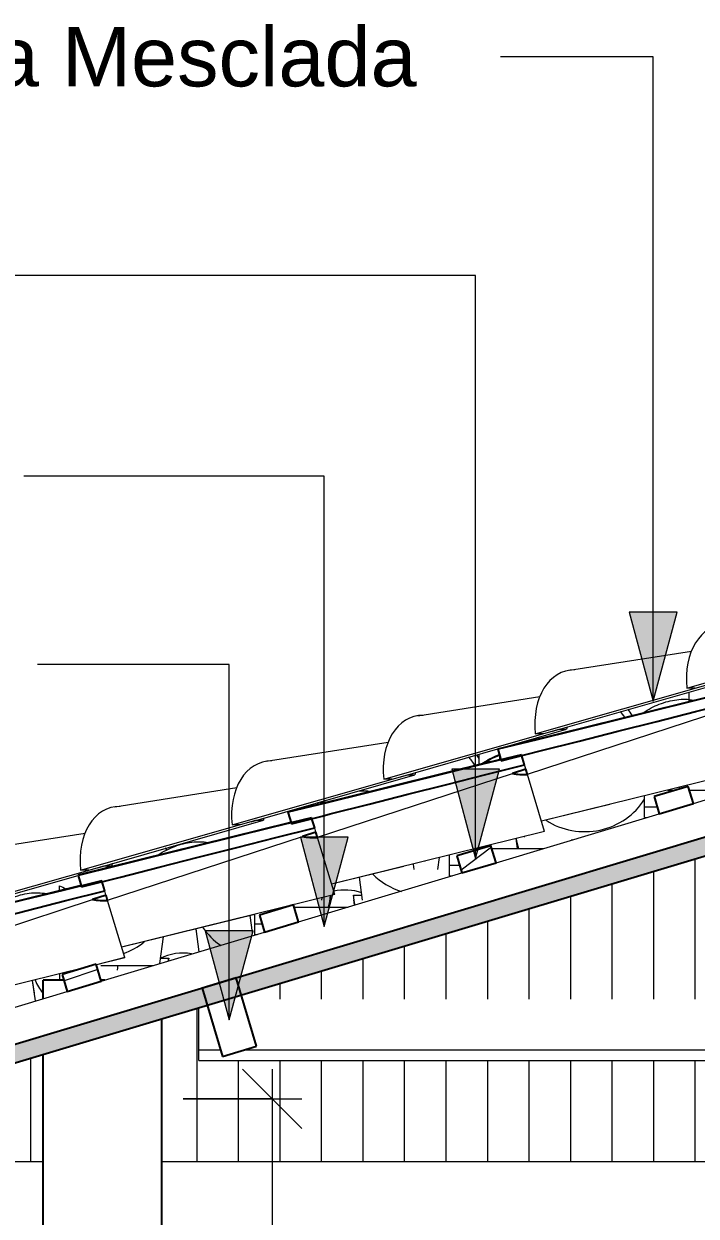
# Model space of a CAD drawing. Header units: millimetres. Extents: x -23833 to 62003, y -3000 to 6760.
# Drawn here: x -22552 to -21419, y 2483 to 4491 of the extents above; entities that cross this region are included whole.
import ezdxf

# ---------------------------------------------------------------- set-up
doc = ezdxf.new("R2010")
doc.units = ezdxf.units.MM
for name, color, linetype, lineweight in [('A-ANNO-DIMS', 211, 'Continuous', 9), ('A-ANNO-DIMS-50', 211, 'Continuous', 9), ('A-GENM', 13, 'Continuous', 9), ('A-GLAZ-CURT', 52, 'Continuous', 9), ('A-GLAZ-CWMG', 51, 'Continuous', 9), ('A-ROOF', 132, 'Continuous', 9), ('A-ROOF-PATT', 132, 'Continuous', 9), ('G-ANNO-TEXT', 231, 'Continuous', 9), ('S-COLS', 52, 'Continuous', 25)]:
    doc.layers.add(name, color=color, linetype=linetype, lineweight=lineweight)
doc.styles.add('@Arial Unicode MS', font='ARIALUNI.TTF', dxfattribs={"height": 100})
doc.styles.add('Arial_1', font='arial.ttf', dxfattribs={"height": 100})
doc.dimstyles.new('CRT_-__Metros_-_Linha_de_chamada_3_5_mm_1', dxfattribs={"dimscale": 304.8, "dimtxt": 100.584485, "dimasz": 0.328084, "dimexe": 0.164042, "dimexo": 0.0625, "dimgap": 0.082021, "dimtad": 1, "dimlfac": 0.001, "dimrnd": 0.01, "dimzin": 0, "dimdsep": 46, "dimtxsty": '@Arial Unicode MS', "dimblk1": 'OBLIQUE', "dimblk2": 'OBLIQUE', "dimsah": 1, "dimcen": 0.09, "dimdle": 0.164042, "dimazin": 0, "dimtfac": 1, "dimtdec": 4, "dimtix": 1, "dimtmove": 0, "dimatfit": 3, "dimfxl": 0.984252, "dimfxlon": 1, "dimtvp": 1, "dimtolj": 1, "dimtzin": 0, "dimarcsym": 2})
pattern_1 = [(216.87, (-11821.27, 2369.08), (761.9991, 508.00136), [127, -1143]), (206.565, (-11668.87, 2292.88), (-254.0006, -253.9997), [283.981, -283.981]), (198.435, (-11668.87, 2165.88), (-507.99976, -254.0006), [160.644, -642.575])]

# ---------------------------------------------------------------- blocks, each defined once
blk = doc.blocks.new('Rectangular Mullion - Ripa-3919995-A')
at = {"layer": 'A-GLAZ-CWMG'}
for p, q in [((-22422.1, 2904.5), (-22333.7, 2904.5)), ((-22491.2, 2880), (-22491.2, 2891))]:
    blk.add_line(p, q, dxfattribs=at)
blk = doc.blocks.new('Rectangular Mullion - Ripa-3919996-A')
at = {"layer": 'A-GLAZ-CWMG'}
for p, q in [((-22113.5, 3003), (-22109.5, 3003)), ((-22096.1, 3003), (-22005.1, 3003)), ((-22162.7, 2974.3), (-22162.7, 2990.9)), ((-22162.7, 2957.1), (-22162.7, 2974.3)), ((-22150.1, 2974.3), (-22162.7, 2974.3)), ((-22162.7, 2957.1), (-22158.4, 2957.1))]:
    blk.add_line(p, q, dxfattribs=at)
blk = doc.blocks.new('Rectangular Mullion - Ripa-3919997-A')
at = {"layer": 'A-GLAZ-CWMG'}
for p, q in [((-21789.7, 3101.6), (-21780.9, 3101.6)), ((-21763, 3101.6), (-21676.5, 3101.6)), ((-21834.1, 3072.9), (-21834.1, 3090.6)), ((-21834.1, 3055.6), (-21834.1, 3072.9)), ((-21817.1, 3072.9), (-21834.1, 3072.9)), ((-21834.1, 3055.6), (-21829.8, 3055.6))]:
    blk.add_line(p, q, dxfattribs=at)
blk = doc.blocks.new('Rectangular Mullion - Ripa-3919998-A')
at = {"layer": 'A-GLAZ-CWMG'}
for p, q in [((-21466.5, 3200.2), (-21452.4, 3200.2)), ((-21430, 3200.2), (-21348, 3200.2)), ((-21505.5, 3171.4), (-21505.5, 3190.5)), ((-21505.5, 3154.2), (-21505.5, 3171.4)), ((-21484, 3171.4), (-21505.5, 3171.4)), ((-21505.5, 3154.2), (-21501.2, 3154.2))]:
    blk.add_line(p, q, dxfattribs=at)
blk = doc.blocks.new('Rectangular Mullion - Terça-3920163-A')
at = {"layer": 'A-GLAZ-CWMG'}
for p, q in [((-22257.1, 2761.9), (-22257.1, 2833.5)), ((-22257.1, 2744.7), (-22257.1, 2761.9)), ((-22220, 2761.9), (-22257.1, 2761.9)), ((-19319.7, 2761.9), (-22182.4, 2761.9)), ((-22257.1, 2744.7), (-19319.7, 2744.7))]:
    blk.add_line(p, q, dxfattribs=at)
blk = doc.blocks.new('Rectangular Mullion - Ripa-4315950-A')
at = {"layer": 'A-GLAZ-CWMG'}
h = blk.add_hatch(dxfattribs=at)
h.set_pattern_fill('FP_2', color=256, style=0, pattern_type=2)
h.set_pattern_definition(pattern_1)
h.paths.add_polyline_path([(-22478.7, 2861), (-22421.3, 2878.2), (-22429.9, 2906.9), (-22487.3, 2889.7), (-22484.7, 2880.8)])
at = {"layer": 'A-GLAZ-CWMG', "lineweight": 25}
for p, q in [((-22429.9, 2906.9), (-22487.3, 2889.7)), ((-22421.3, 2878.2), (-22429.9, 2906.9)), ((-22487.3, 2889.7), (-22478.7, 2861)), ((-22478.7, 2861), (-22421.3, 2878.2))]:
    blk.add_line(p, q, dxfattribs=at)
blk = doc.blocks.new('Rectangular Mullion - Ripa-4315951-A')
at = {"layer": 'A-GLAZ-CWMG', "lineweight": 25}
for p, q in [((-22097.2, 3006.7), (-22154.7, 2989.5)), ((-22088.6, 2978), (-22097.2, 3006.7)), ((-22154.7, 2989.5), (-22146, 2960.8)), ((-22146, 2960.8), (-22088.6, 2978))]:
    blk.add_line(p, q, dxfattribs=at)
blk = doc.blocks.new('Rectangular Mullion - Ripa-4315952-A')
at = {"layer": 'A-GLAZ-CWMG'}
h = blk.add_hatch(dxfattribs=at)
h.set_pattern_fill('FP_2', color=256, style=0, pattern_type=2)
h.set_pattern_definition(pattern_1)
h.paths.add_polyline_path([(-21813.4, 3060.6), (-21755.9, 3077.8), (-21764.5, 3106.5), (-21822, 3089.3), (-21816.5, 3070.9)])
at = {"layer": 'A-GLAZ-CWMG', "lineweight": 25}
for p, q in [((-21764.5, 3106.5), (-21822, 3089.3)), ((-21755.9, 3077.8), (-21764.5, 3106.5)), ((-21822, 3089.3), (-21813.4, 3060.6)), ((-21813.4, 3060.6), (-21755.9, 3077.8))]:
    blk.add_line(p, q, dxfattribs=at)
blk = doc.blocks.new('Rectangular Mullion - Ripa-4315953-A')
at = {"layer": 'A-GLAZ-CWMG', "lineweight": 25}
for p, q in [((-21431.8, 3206.3), (-21489.3, 3189.1)), ((-21423.2, 3177.6), (-21431.8, 3206.3)), ((-21489.3, 3189.1), (-21480.7, 3160.4)), ((-21480.7, 3160.4), (-21423.2, 3177.6))]:
    blk.add_line(p, q, dxfattribs=at)
blk = doc.blocks.new('Rectangular Mullion - Caibro-3920096-A')
at = {"layer": 'A-GLAZ-CWMG'}
for p, q in [((-21423.2, 3177.6), (-21148, 3260.2)), ((-21755.9, 3077.8), (-21480.7, 3160.4)), ((-22088.6, 2978), (-21813.4, 3060.6)), ((-22421.3, 2878.2), (-22146, 2960.8)), ((-22753.9, 2778.4), (-22478.7, 2861))]:
    blk.add_line(p, q, dxfattribs=at)
blk = doc.blocks.new('Rectangular Mullion - Terça-4316051-A')
at = {"layer": 'A-GLAZ-CWMG'}
h = blk.add_hatch(dxfattribs=at)
h.set_pattern_fill('FP_2', color=256, style=0, pattern_type=2)
h.set_pattern_definition(pattern_1)
h.paths.add_polyline_path([(-22216.9, 2751.6), (-22159.4, 2768.8), (-22193.9, 2883.8), (-22251.4, 2866.5), (-22232.9, 2804.8)])
at = {"layer": 'A-GLAZ-CWMG', "lineweight": 25}
for p, q in [((-22193.9, 2883.8), (-22251.4, 2866.5)), ((-22159.4, 2768.8), (-22193.9, 2883.8)), ((-22251.4, 2866.5), (-22216.9, 2751.6)), ((-22216.9, 2751.6), (-22159.4, 2768.8))]:
    blk.add_line(p, q, dxfattribs=at)
blk = doc.blocks.new('COLONIAL BASE - COLONIAL BASE-V68-A')
at = {"layer": 'A-GLAZ-CURT'}
blk.add_ellipse((-22283.5, 2843.9), major_axis=(85.3, 0), ratio=0.957826, start_param=1.401208, end_param=2.04273, dxfattribs=at)
blk = doc.blocks.new('COLONIAL BASE - COLONIAL BASE-V69-A')
at = {"layer": 'A-GLAZ-CURT'}
for p, q in [((-22322, 2917.1), (-22307.6, 2917.1)), ((-22307.6, 2917.1), (-22308.3, 2912.1)), ((-22534.1, 2858), (-22537.2, 2879.6)), ((-22532.3, 2844.9), (-22537.1, 2879.7))]:
    blk.add_line(p, q, dxfattribs=at)
for start_param, end_param in [(6.175387, 6.219312), (3.540744, 3.768923)]:
    blk.add_ellipse((-22424.9, 2924.2), major_axis=(117.5, 0), ratio=0.957826, start_param=start_param, end_param=end_param, dxfattribs=at)
blk = doc.blocks.new('COLONIAL BASE - COLONIAL BASE-V70-A')
at = {"layer": 'A-GLAZ-CURT'}
for p, q in [((-21994.1, 3006.3), (-21996.4, 3023.2)), ((-21996.4, 3023.2), (-21982, 3023.2)), ((-21994.3, 3006.3), (-21995.5, 3015))]:
    blk.add_line(p, q, dxfattribs=at)
for centre, major_axis, start_param, end_param in [((-22010.6, 2950.1), (85.3, 0), 1.231376, 1.794716), ((-21879.1, 3030.4), (117.5, 0), 3.205466, 3.356097)]:
    blk.add_ellipse(centre, major_axis=major_axis, ratio=0.957826, start_param=start_param, end_param=end_param, dxfattribs=at)
blk = doc.blocks.new('COLONIAL BASE - COLONIAL BASE-V71-A')
at = {"layer": 'A-GLAZ-CURT'}
for p, q in [((-22034.8, 3022.3), (-22037.5, 3003)), ((-22035.6, 3015), (-22037.3, 3003)), ((-22261.2, 2964.1), (-22261.5, 2966.3)), ((-22256.3, 2927.7), (-22261.5, 2966.3)), ((-22393.9, 2896.8), (-22392.7, 2905))]:
    blk.add_line(p, q, dxfattribs=at)
for start_param, end_param in [(6.036795, 6.211202), (3.7185, 4.101419)]:
    blk.add_ellipse((-22152, 3030.4), major_axis=(117.5, 0), ratio=0.957826, start_param=start_param, end_param=end_param, dxfattribs=at)
blk = doc.blocks.new('COLONIAL BASE - COLONIAL BASE-V72-A')
at = {"layer": 'A-GLAZ-CURT'}
for p, q in [((-21719.9, 3101.6), (-21722.2, 3118.4)), ((-21719.7, 3101.6), (-21722, 3118.4))]:
    blk.add_line(p, q, dxfattribs=at)
blk.add_ellipse((-21606.2, 3136.5), major_axis=(117.5, 0), ratio=0.957826, start_param=3.303791, end_param=3.45662, dxfattribs=at)
blk = doc.blocks.new('COLONIAL BASE - COLONIAL BASE-V73-A')
at = {"layer": 'A-GLAZ-CURT'}
for p, q in [((-21764.8, 3107.9), (-21765, 3106.4)), ((-21764.6, 3107.9), (-21764.8, 3106.5)), ((-21980.8, 3014.5), (-21986.1, 3053.4)), ((-22121.5, 2999.4), (-22121.3, 3001.1))]:
    blk.add_line(p, q, dxfattribs=at)
for start_param, end_param in [(6.007532, 6.021807), (3.907589, 4.399766)]:
    blk.add_ellipse((-21879.1, 3136.5), major_axis=(117.5, 0), ratio=0.957826, start_param=start_param, end_param=end_param, dxfattribs=at)
blk = doc.blocks.new('COLONIAL BASE - COLONIAL BASE-V75-A')
at = {"layer": 'A-GLAZ-CURT'}
for p, q in [((-21446.2, 3202), (-21446.6, 3205.1)), ((-21446.1, 3202.1), (-21446.5, 3205.1))]:
    blk.add_line(p, q, dxfattribs=at)
blk.add_ellipse((-21333.4, 3242.7), major_axis=(117.5, 0), ratio=0.957826, start_param=3.47734, end_param=3.503447, dxfattribs=at)
blk = doc.blocks.new('COLONIAL BASE - COLONIAL BASE-V86-A')
at = {"layer": 'A-GLAZ-CURT'}
for p, q in [((-22455.5, 3040), (-22814.6, 2951.3)), ((-22381.7, 2917.9), (-22429.6, 2906)), ((-22448.3, 2901.4), (-22740.8, 2829.2))]:
    blk.add_line(p, q, dxfattribs=at)
blk = doc.blocks.new('COLONIAL BASE - COLONIAL BASE-V87-A')
at = {"layer": 'A-GLAZ-CURT'}
for p, q in [((-22101.6, 3146.1), (-22460.7, 3057.5)), ((-22027.9, 3024), (-22387, 2935.3))]:
    blk.add_line(p, q, dxfattribs=at)
blk = doc.blocks.new('COLONIAL BASE - COLONIAL BASE-V88-A')
at = {"layer": 'A-GLAZ-CURT'}
for p, q in [((-21394, 3358.4), (-21752.8, 3269.8)), ((-21320.2, 3236.3), (-21679.3, 3147.6))]:
    blk.add_line(p, q, dxfattribs=at)
blk = doc.blocks.new('COLONIAL BASE - COLONIAL BASE-V93-A')
at = {"layer": 'A-GLAZ-CURT'}
for p, q in [((-22455.5, 3040), (-22814.6, 2951.3)), ((-22814.6, 2951.3), (-22814.5, 2951)), ((-22381.7, 2917.9), (-22429.6, 2906)), ((-22448.3, 2901.4), (-22740.8, 2829.2))]:
    blk.add_line(p, q, dxfattribs=at)
blk = doc.blocks.new('COLONIAL BASE - COLONIAL BASE-V94-A')
at = {"layer": 'A-GLAZ-CURT', "lineweight": 25}
for p, q in [((-22415.5, 3030.4), (-22420.6, 3047.4)), ((-22413.3, 3023.2), (-22436.1, 3015.8)), ((-22410.6, 3014), (-22413.3, 3023.2)), ((-22814.3, 2950.3), (-22808.5, 2931))]:
    blk.add_line(p, q, dxfattribs=at)
at = {"layer": 'A-GLAZ-CURT'}
for p, q in [((-22764.4, 2908.4), (-22436.1, 3015.8)), ((-22413.5, 3023.6), (-22415.5, 3030.4)), ((-22381.7, 2917.9), (-22410.6, 3014)), ((-22381.7, 2917.9), (-22429.6, 2906)), ((-22448.3, 2901.4), (-22740.8, 2829.2))]:
    blk.add_line(p, q, dxfattribs=at)
at = {"layer": 'A-GLAZ-CURT', "lineweight": 25, "flags": 128}
for points in [[(-22420.6, 3047.4), (-22486.2, 3031.2), (-22551.8, 3015.1), (-22617.4, 2998.9), (-22683.1, 2982.7), (-22748.7, 2966.5), (-22814.3, 2950.3)], [(-22808.5, 2931), (-22743, 2947.6), (-22677.5, 2964.1), (-22612, 2980.7), (-22546.5, 2997.3), (-22481, 3013.9), (-22415.5, 3030.4)]]:
    blk.add_lwpolyline(points, dxfattribs=at)
at = {"layer": 'A-GLAZ-CURT', "lineweight": 25}
blk.add_open_spline([(-22436.1, 3015.8), (-22431.9, 3015), (-22423.4, 3014), (-22414.9, 3013.9), (-22410.6, 3014)], degree=3, dxfattribs=at)
blk = doc.blocks.new('COLONIAL BASE - COLONIAL BASE-V95-A')
at = {"layer": 'A-GLAZ-CURT'}
for p, q in [((-22101.6, 3146.1), (-22460.7, 3057.5)), ((-22460.7, 3057.5), (-22460.7, 3057.2)), ((-22027.9, 3024), (-22387, 2935.3))]:
    blk.add_line(p, q, dxfattribs=at)
blk = doc.blocks.new('COLONIAL BASE - COLONIAL BASE-V96-A')
at = {"layer": 'A-GLAZ-CURT', "lineweight": 25}
for p, q in [((-22066.3, 3152), (-22066.7, 3153.6)), ((-22061.6, 3136.6), (-22066.2, 3151.6)), ((-22059.5, 3129.4), (-22082.3, 3121.9)), ((-22056.7, 3120.2), (-22059.5, 3129.4)), ((-22460.5, 3056.5), (-22454.6, 3037.1))]:
    blk.add_line(p, q, dxfattribs=at)
at = {"layer": 'A-GLAZ-CURT'}
for p, q in [((-22059.6, 3129.7), (-22061.6, 3136.6)), ((-22410.6, 3014.5), (-22082.3, 3121.9)), ((-22027.9, 3024.1), (-22056.7, 3120.2)), ((-22027.9, 3024), (-22387, 2935.3))]:
    blk.add_line(p, q, dxfattribs=at)
at = {"layer": 'A-GLAZ-CURT', "lineweight": 25, "flags": 128}
for points in [[(-22066.7, 3153.6), (-22132.4, 3137.4), (-22198, 3121.2), (-22263.6, 3105), (-22329.2, 3088.9), (-22394.8, 3072.7), (-22460.5, 3056.5)], [(-22454.6, 3037.1), (-22389.1, 3053.7), (-22323.6, 3070.3), (-22258.1, 3086.9), (-22192.6, 3103.4), (-22127.1, 3120), (-22061.6, 3136.6)]]:
    blk.add_lwpolyline(points, dxfattribs=at)
at = {"layer": 'A-GLAZ-CURT', "lineweight": 25}
blk.add_open_spline([(-22082.3, 3121.9), (-22078, 3121.2), (-22069.6, 3120.1), (-22061, 3120), (-22056.7, 3120.2)], degree=3, dxfattribs=at)
blk = doc.blocks.new('COLONIAL BASE - COLONIAL BASE-V97-A')
at = {"layer": 'A-GLAZ-CURT', "lineweight": 25}
for p, q in [((-21707.8, 3242.8), (-21712.9, 3259.7)), ((-21705.6, 3235.5), (-21728.4, 3228.1)), ((-21702.9, 3226.3), (-21705.6, 3235.5)), ((-22106.6, 3162.7), (-22100.8, 3143.3)), ((-22100.8, 3143.3), (-22049.1, 3156.4))]:
    blk.add_line(p, q, dxfattribs=at)
at = {"layer": 'A-GLAZ-CURT'}
for p, q in [((-21705.7, 3235.7), (-21707.8, 3242.8)), ((-22056.8, 3120.6), (-21728.4, 3228.1)), ((-21674.1, 3130.3), (-21702.9, 3226.3)), ((-21674, 3130.2), (-22033.1, 3041.5))]:
    blk.add_line(p, q, dxfattribs=at)
at = {"layer": 'A-GLAZ-CURT', "lineweight": 25, "flags": 128}
for points in [[(-21712.9, 3259.7), (-21778.5, 3243.6), (-21844.1, 3227.4), (-21909.8, 3211.2), (-21975.4, 3195), (-22041, 3178.8), (-22106.6, 3162.7)], [(-22049.1, 3156.4), (-22035.3, 3159.9), (-21969.8, 3176.4), (-21904.3, 3193), (-21838.8, 3209.6), (-21773.3, 3226.2), (-21707.8, 3242.8)]]:
    blk.add_lwpolyline(points, dxfattribs=at)
at = {"layer": 'A-GLAZ-CURT', "lineweight": 25}
blk.add_open_spline([(-21728.4, 3228.1), (-21724.2, 3227.3), (-21715.7, 3226.3), (-21707.2, 3226.2), (-21702.9, 3226.3)], degree=3, dxfattribs=at)
blk = doc.blocks.new('COLONIAL BASE - COLONIAL BASE-V98-A')
at = {"layer": 'A-GLAZ-CURT'}
for p, q in [((-21394, 3358.4), (-21753, 3269.8)), ((-21753, 3269.8), (-21753, 3269.6)), ((-21320.2, 3236.3), (-21679.3, 3147.6))]:
    blk.add_line(p, q, dxfattribs=at)
blk = doc.blocks.new('COLONIAL BASE - COLONIAL BASE-V99-A')
at = {"layer": 'A-GLAZ-CURT', "lineweight": 25}
for p, q in [((-21354, 3348.9), (-21359.1, 3365.9)), ((-21351.8, 3341.7), (-21374.6, 3334.2)), ((-21349, 3332.5), (-21351.8, 3341.7)), ((-21752.8, 3268.8), (-21747, 3249.5))]:
    blk.add_line(p, q, dxfattribs=at)
at = {"layer": 'A-GLAZ-CURT'}
for p, q in [((-21703, 3226.8), (-21374.6, 3334.2)), ((-21351.9, 3341.9), (-21354, 3348.9)), ((-21320.2, 3236.4), (-21349, 3332.5)), ((-21320.2, 3236.3), (-21679.3, 3147.6))]:
    blk.add_line(p, q, dxfattribs=at)
at = {"layer": 'A-GLAZ-CURT', "lineweight": 25, "flags": 128}
for points in [[(-21359.1, 3365.9), (-21424.7, 3349.7), (-21490.3, 3333.5), (-21555.9, 3317.3), (-21621.5, 3301.2), (-21687.1, 3285), (-21752.8, 3268.8)], [(-21747, 3249.5), (-21681.5, 3266), (-21616, 3282.6), (-21550.5, 3299.2), (-21485, 3315.8), (-21419.5, 3332.3), (-21354, 3348.9)]]:
    blk.add_lwpolyline(points, dxfattribs=at)
at = {"layer": 'A-GLAZ-CURT', "lineweight": 25}
blk.add_open_spline([(-21374.6, 3334.2), (-21370.3, 3333.5), (-21361.9, 3332.5), (-21353.3, 3332.3), (-21349, 3332.5)], degree=3, dxfattribs=at)
blk = doc.blocks.new('Colonial cumeeira - hip-4041867-A')
at = {"layer": 'A-GENM', "color": 55}
for p, q in [((-21434.2, 3371.8), (-21138.6, 3455.8)), ((-21632, 3402), (-21426.5, 3434.2)), ((-21689.7, 3295.1), (-21394.1, 3379.2)), ((-21662.4, 3298.9), (-21398.7, 3374.2)), ((-21887.5, 3325.4), (-21682, 3357.6)), ((-21420, 3371.8), (-21434.2, 3371.8)), ((-21945.3, 3218.4), (-21649.7, 3302.5)), ((-21741.9, 3272.5), (-21636.9, 3302.5)), ((-21675.6, 3295.1), (-21689.7, 3295.1)), ((-21649.7, 3302.5), (-21636.9, 3302.5)), ((-22143.1, 3248.7), (-21937.6, 3280.9)), ((-21916.3, 3222.7), (-21752.9, 3269.4)), ((-22200.8, 3141.8), (-21905.2, 3225.8)), ((-22168.9, 3146.9), (-21892.5, 3225.8)), ((-21931.1, 3218.4), (-21945.3, 3218.4)), ((-21905.2, 3225.8), (-21892.5, 3225.8)), ((-22398.7, 3172), (-22193.1, 3204.2)), ((-22456.4, 3065.1), (-22160.8, 3149.2)), ((-22427.2, 3069.4), (-22148, 3149.2)), ((-22186.7, 3141.8), (-22200.8, 3141.8)), ((-22160.8, 3149.2), (-22148, 3149.2)), ((-22654.2, 3095.4), (-22448.7, 3127.6)), ((-22712, 2988.4), (-22416.4, 3072.5)), ((-22428.1, 3065.5), (-22403.6, 3072.5)), ((-22416.4, 3072.5), (-22403.6, 3072.5)), ((-22682.6, 2992.8), (-22460.4, 3056.3)), ((-22442.2, 3065.1), (-22456.4, 3065.1))]:
    blk.add_line(p, q, dxfattribs=at)
for centre, major_axis, start_param, end_param in [((-21350.2, 3364.4), (-33.8, 112.5), 6.078575, 7.585498), ((-21605.7, 3287.8), (-33.8, 112.5), 6.078575, 7.585498), ((-21577.8, 3273.1), (-28.7, 95.8), 5.077804, 5.209346), ((-21861.3, 3211.1), (-33.8, 112.5), 6.078575, 7.585498), ((-21577.8, 3273.1), (-23.8, 79.5), 5.165978, 5.329398), ((-21577.8, 3273.1), (-23.8, 79.5), 0.938757, 0.996269), ((-21833.4, 3196.5), (-23.8, 79.5), 5.0981, 5.329398), ((-21833.4, 3196.5), (-28.7, 95.8), 5.128997, 5.209346), ((-22116.8, 3134.4), (-33.8, 112.5), 6.078575, 7.585498), ((-21833.4, 3196.5), (-23.8, 79.5), 0.938757, 0.996269), ((-22088.9, 3119.8), (-23.8, 79.5), 5.283311, 5.329398), ((-22372.4, 3057.8), (-33.8, 112.5), 6.078575, 7.585498), ((-22088.9, 3119.8), (-23.8, 79.5), 0.938757, 0.996269), ((-22344.5, 3043.1), (-23.8, 79.5), 5.28053, 5.329398), ((-22344.5, 3043.1), (-28.7, 95.8), 5.192639, 5.209346), ((-22344.5, 3043.1), (-23.8, 79.5), 0.938757, 0.996269)]:
    blk.add_ellipse(centre, major_axis=major_axis, ratio=0.691714, start_param=start_param, end_param=end_param, dxfattribs=at)
blk = doc.blocks.new('DIMBLOCK36-A')
at = {"layer": 'A-ANNO-DIMS-50', "lineweight": 18}
for p, q in [((-22133.4, 2680), (-22183.4, 2730)), ((-22133.4, 2680), (-22083.4, 2630)), ((-22133.4, 0), (-22183.4, 50)), ((-22133.4, 0), (-22083.4, -50))]:
    blk.add_line(p, q, dxfattribs=at)
at = {"layer": 'A-ANNO-DIMS-50'}
for p, q in [((-22133.4, 2730), (-22133.4, -50)), ((-22283.2, 2680), (-22083.4, 2680)), ((-22133.4, 2680), (-22283.2, 2680)), ((-21833.4, 0), (-22183.4, 0)), ((-22133.4, 0), (-21833.4, 0))]:
    blk.add_line(p, q, dxfattribs=at)
at = {"layer": 'A-ANNO-DIMS-50', "color": 0, "insert": (-22288.2, 1204.7), "char_height": 100, "width": 324.675, "attachment_point": 1, "rotation": 90, "line_spacing_factor": 1.117605, "style": '@Arial Unicode MS'}
blk.add_mtext('2,68', dxfattribs=at)
blk = doc.blocks.new('_Oblique')
at = {"color": 0, "linetype": 'ByBlock', "lineweight": -2}
blk.add_line((-0.5, -0.5), (0.5, 0.5), dxfattribs=at)

msp = doc.modelspace()

# ---------------------------------------------------------------- hatches: boundary and pattern name
at = {"layer": 'A-ROOF-PATT'}
msp.add_hatch(color=256, dxfattribs=at).paths.add_polyline_path([(-23119.651, 2574.716), (-19319.651, 3714.716), (-19319.651, 3746.037), (-23119.651, 2606.037), (-23119.651, 2576.809)])
h = msp.add_hatch(dxfattribs=at)
h.set_pattern_fill('FP_3', color=256, style=0, pattern_type=2)
h.set_pattern_definition([(90, (0, 5622.11), (-70, 4e-15), [])])
h.paths.add_polyline_path([(-23119.651, 2574.716), (-22519.451, 2574.716), (-22519.451, 2754.776), (-23112.677, 2576.809)])
h.paths.add_polyline_path([(-19319.651, 2574.716), (-19319.651, 2744.685), (-22257.12, 2744.685), (-22257.12, 2833.475), (-22319.451, 2814.716), (-22319.451, 2574.716), (-19832.011, 2574.716)])
h.paths.add_polyline_path([(-3373.656, 2574.716), (-3799.651, 2702.515), (-3799.651, 2574.716), (-3484.448, 2574.716)])
h.paths.add_polyline_path([(-4792.253, 2574.716), (-3999.651, 2574.716), (-3999.651, 2670), (-5299.651, 2670), (-5299.651, 2574.716)])
h.paths.add_polyline_path([(-21507.636, 2848.13), (-19319.651, 2848.13), (-19319.651, 3020.685), (-21337.12, 3020.685), (-21337.12, 3109.475), (-22185.283, 2855.027), (-22183.214, 2848.13), (-21548.505, 2848.13)])
h.paths.add_polyline_path([(-21098.947, 3124.13), (-19319.651, 3124.13), (-19319.651, 3296.685), (-20417.12, 3296.685), (-20417.12, 3385.475), (-21242.296, 3137.923), (-21238.158, 3124.13), (-21139.816, 3124.13)])
h.paths.add_polyline_path([(-20077.224, 3400.13), (-19319.651, 3400.13), (-19319.651, 3572.685), (-19497.12, 3572.685), (-19497.12, 3661.475), (-20299.308, 3420.819), (-20293.101, 3400.13), (-20118.093, 3400.13)])
h.paths.add_polyline_path([(-20355.743, 3400.13), (-20356.777, 3403.578), (-20368.271, 3400.13), (-20363.307, 3400.13)])
h.paths.add_polyline_path([(-19410.686, 3676.13), (-19413.789, 3686.475), (-19448.271, 3676.13), (-19422.41, 3676.13)])
h.paths.add_polyline_path([(-19319.651, 3683.395), (-19319.651, 3714.716), (-19328.271, 3712.13)])
at = {"layer": 'G-ANNO-TEXT'}
for points in [[(-21490.999, 3349.898), (-21450.806, 3499.898), (-21531.191, 3499.898)], [(-21790.369, 3085.071), (-21750.176, 3235.071), (-21830.561, 3235.071)], [(-22045.555, 2970.578), (-22005.363, 3120.578), (-22085.748, 3120.578)], [(-22205.743, 2813.152), (-22165.55, 2963.152), (-22245.935, 2963.152)]]:
    msp.add_hatch(color=7, dxfattribs=at).paths.add_polyline_path(points)

# ---------------------------------------------------------------- linework, layer by layer
at = {"layer": 'A-GLAZ-CURT'}
for p, q in [((-21393.956, 3358.438), (-21752.85, 3269.806)), ((-21430.342, 3350.708), (-21430.342, 3365.172)), ((-21491.192, 3334.424), (-21752.85, 3269.806)), ((-21784.188, 3242.871), (-21784.188, 3260.425)), ((-21750.114, 3259.992), (-21750.114, 3251.379)), ((-21747.802, 3252.284), (-22106.89, 3163.604)), ((-21765.049, 3248.025), (-22106.89, 3163.604)), ((-21320.178, 3236.312), (-21679.266, 3147.632)), ((-22030.341, 3182.508), (-22106.89, 3163.604)), ((-21564.32, 3176.019), (-21679.266, 3147.632)), ((-22460.736, 3057.45), (-22101.648, 3146.13)), ((-21674.024, 3130.158), (-22033.112, 3041.478)), ((-21707.931, 3120.628), (-21708.091, 3121.815)), ((-21628.471, 3117.311), (-21628.299, 3116.085)), ((-22460.736, 3057.45), (-22304.58, 3096.014)), ((-21895.479, 3075.472), (-21894.217, 3066.475)), ((-21875.456, 3080.412), (-21875.665, 3080.361)), ((-21854.126, 3066.475), (-21851.333, 3086.386)), ((-21911.479, 3071.516), (-22033.112, 3041.478)), ((-22455.494, 3039.976), (-22814.583, 2951.296)), ((-22491.88, 3030.563), (-22491.88, 3038.988)), ((-22049.711, 3018.656), (-22050.277, 3014.474)), ((-22105.673, 3004.79), (-22112.752, 3003.042)), ((-22162.671, 2990.714), (-22386.958, 2935.324)), ((-22171.093, 2988.833), (-22167.094, 2960.321)), ((-22317.127, 2952.825), (-22323.154, 2908.32)), ((-22381.716, 2917.85), (-22429.601, 2906.025)), ((-22448.272, 2901.414), (-22740.805, 2829.17))]:
    msp.add_line(p, q, dxfattribs=at)
for centre, start_param, end_param in [((-21606.227, 3242.702), 4.12241221, 5.74201903), ((-22424.857, 3030.395), 5.06908142, 5.41517821)]:
    msp.add_ellipse(centre, major_axis=(117.5, 0), ratio=0.95782629, start_param=start_param, end_param=end_param, dxfattribs=at)
for points, knots in [([(-21507.657, 3330.476), (-21498.828, 3336.36), (-21480.052, 3346.162), (-21456.11, 3352.409), (-21436.749, 3353.491), (-21426.7, 3352.537), (-21421.485, 3351.548), (-21420.903, 3351.431)], [-0.561388133, -0.561388133, -0.561388133, -0.561388133, -0.428571429, -0.285714286, -0.214285714, -0.142857143, -0.133867188, -0.133867188, -0.133867188, -0.133867188]), ([(-21781.419, 3243.747), (-21779.401, 3245.143), (-21773.248, 3249.175), (-21762.808, 3254.941), (-21754.363, 3258.555), (-21750.114, 3260.106)], [-0.277053926, -0.277053926, -0.277053926, -0.277053926, -0.222222222, -0.111111111, 0, 0, 0, 0]), ([(-21750.125, 3258.583), (-21755.642, 3256.485), (-21764.266, 3252.486), (-21772.695, 3247.355), (-21775.725, 3245.348)], [-0.212146262, -0.212146262, -0.212146262, -0.212146262, -0.111111111, -0.053743079, -0.053743079, -0.053743079, -0.053743079]), ([(-22326.586, 3090.526), (-22326.28, 3090.725), (-22321.343, 3093.914), (-22311.662, 3099.426), (-22297.41, 3105.639), (-22283.085, 3110.076), (-22264.045, 3113.585), (-22250.022, 3113.437), (-22240.98, 3111.95)], [-0.635067677, -0.635067677, -0.635067677, -0.635067677, -0.631578947, -0.578947368, -0.526315789, -0.473684211, -0.421052632, -0.315789474, -0.315789474, -0.315789474, -0.315789474]), ([(-22599.119, 3004.635), (-22596.488, 3006.375), (-22582.867, 3014.77), (-22558.887, 3024.662), (-22532.766, 3028.016), (-22518.015, 3026.612), (-22512.983, 3025.672), (-22512.663, 3025.61)], [-0.63496886, -0.63496886, -0.63496886, -0.63496886, -0.602941176, -0.470588235, -0.352941176, -0.294117647, -0.290111385, -0.290111385, -0.290111385, -0.290111385])]:
    msp.add_open_spline(points, degree=3, knots=knots, dxfattribs=at)
for points in [[(-21426.343, 3350.185), (-21427.666, 3350.395), (-21428.999, 3350.569), (-21430.342, 3350.708)], [(-21700.093, 3284.718), (-21698.523, 3284.582), (-21696.96, 3284.408), (-21695.405, 3284.197)], [(-21987.154, 3199.028), (-21980.442, 3199.322), (-21973.811, 3198.98), (-21967.335, 3197.945)], [(-22053.55, 3176.741), (-22049.967, 3179.021), (-22046.353, 3181.125), (-22042.719, 3183.056)], [(-22491.88, 3038.988), (-22487.886, 3037.469), (-22484.021, 3035.622), (-22480.288, 3033.444)]]:
    msp.add_open_spline(points, degree=3, dxfattribs=at)
at = {"layer": 'A-ROOF', "lineweight": 25}
for p, q in [((-19319.651, 3746.037), (-23119.651, 2606.037)), ((-23119.651, 2574.716), (-19319.651, 3714.716))]:
    msp.add_line(p, q, dxfattribs=at)
at = {"layer": 'A-ROOF'}
for p, q in [((-23119.651, 2574.716), (-22519.451, 2574.716)), ((-22319.451, 2574.716), (-19319.651, 2574.716))]:
    msp.add_line(p, q, dxfattribs=at)
at = {"layer": 'G-ANNO-TEXT', "color": 7}
for p, q in [((-21744.958, 4435.296), (-21748.135, 4435.296)), ((-21490.999, 4435.296), (-21744.958, 4435.296)), ((-21490.999, 3349.898), (-21490.999, 4435.296)), ((-21790.369, 4066.841), (-22673.958, 4066.841)), ((-21790.369, 3085.071), (-21790.369, 4066.841)), ((-22548.458, 3729.089), (-22551.807, 3729.089)), ((-22045.555, 3729.089), (-22548.458, 3729.089)), ((-22045.555, 2970.578), (-22045.555, 3729.089)), ((-21450.806, 3499.898), (-21531.191, 3499.898)), ((-21531.191, 3499.898), (-21490.999, 3349.898)), ((-21490.999, 3349.898), (-21450.806, 3499.898)), ((-22525.458, 3411.373), (-22528.656, 3411.373)), ((-22205.743, 3411.373), (-22525.458, 3411.373)), ((-22205.743, 2813.152), (-22205.743, 3411.373)), ((-21750.176, 3235.071), (-21830.561, 3235.071)), ((-21830.561, 3235.071), (-21790.369, 3085.071)), ((-21790.369, 3085.071), (-21750.176, 3235.071)), ((-22005.363, 3120.578), (-22085.748, 3120.578)), ((-22085.748, 3120.578), (-22045.555, 2970.578)), ((-22045.555, 2970.578), (-22005.363, 3120.578)), ((-22165.55, 2963.152), (-22245.935, 2963.152)), ((-22245.935, 2963.152), (-22205.743, 2813.152)), ((-22205.743, 2813.152), (-22165.55, 2963.152))]:
    msp.add_line(p, q, dxfattribs=at)
at = {"layer": 'S-COLS'}
for p, q in [((-22519.451, 2848.739), (-22519.451, 2880)), ((-22484.435, 2880), (-22519.451, 2880)), ((-22415.248, 2880), (-22421.793, 2880)), ((-22319.451, 0), (-22319.451, 2814.776)), ((-22519.451, 0), (-22519.451, 2754.776))]:
    msp.add_line(p, q, dxfattribs=at)

# ---------------------------------------------------------------- block references
at = {"layer": 'A-GENM', "color": 7}
msp.add_blockref('Colonial cumeeira - hip-4041867-A', (0, 0), dxfattribs=at)
at = {"layer": 'A-GLAZ-CURT'}
for name, p in [('COLONIAL BASE - COLONIAL BASE-V98-A', (0, 0)), ('COLONIAL BASE - COLONIAL BASE-V88-A', (0, 0)), ('COLONIAL BASE - COLONIAL BASE-V88-A', (0, 0)), ('COLONIAL BASE - COLONIAL BASE-V88-A', (0, 0)), ('COLONIAL BASE - COLONIAL BASE-V88-A', (0, 0)), ('COLONIAL BASE - COLONIAL BASE-V88-A', (0, 0)), ('COLONIAL BASE - COLONIAL BASE-V88-A', (0, 0)), ('COLONIAL BASE - COLONIAL BASE-V88-A', (0, 0)), ('COLONIAL BASE - COLONIAL BASE-V88-A', (0, 0)), ('COLONIAL BASE - COLONIAL BASE-V88-A', (0, 0)), ('COLONIAL BASE - COLONIAL BASE-V88-A', (0, 0)), ('COLONIAL BASE - COLONIAL BASE-V88-A', (0, 0)), ('COLONIAL BASE - COLONIAL BASE-V88-A', (0, 0)), ('COLONIAL BASE - COLONIAL BASE-V88-A', (0, 0)), ('COLONIAL BASE - COLONIAL BASE-V88-A', (0, 0)), ('COLONIAL BASE - COLONIAL BASE-V88-A', (0, 0)), ('COLONIAL BASE - COLONIAL BASE-V88-A', (0, 0)), ('COLONIAL BASE - COLONIAL BASE-V88-A', (0, 0)), ('COLONIAL BASE - COLONIAL BASE-V88-A', (0, 0)), ('COLONIAL BASE - COLONIAL BASE-V88-A', (0, 0)), ('COLONIAL BASE - COLONIAL BASE-V88-A', (0, 0)), ('COLONIAL BASE - COLONIAL BASE-V88-A', (0, 0)), ('COLONIAL BASE - COLONIAL BASE-V88-A', (0, 0)), ('COLONIAL BASE - COLONIAL BASE-V88-A', (0, 0)), ('COLONIAL BASE - COLONIAL BASE-V88-A', (0, 0)), ('COLONIAL BASE - COLONIAL BASE-V99-A', (0, 0)), ('COLONIAL BASE - COLONIAL BASE-V97-A', (0, 0)), ('COLONIAL BASE - COLONIAL BASE-V87-A', (353.846, 106.154)), ('COLONIAL BASE - COLONIAL BASE-V87-A', (353.846, 106.154)), ('COLONIAL BASE - COLONIAL BASE-V87-A', (353.846, 106.154)), ('COLONIAL BASE - COLONIAL BASE-V87-A', (353.846, 106.154)), ('COLONIAL BASE - COLONIAL BASE-V87-A', (353.846, 106.154)), ('COLONIAL BASE - COLONIAL BASE-V87-A', (353.846, 106.154)), ('COLONIAL BASE - COLONIAL BASE-V87-A', (353.846, 106.154)), ('COLONIAL BASE - COLONIAL BASE-V87-A', (353.846, 106.154)), ('COLONIAL BASE - COLONIAL BASE-V87-A', (353.846, 106.154)), ('COLONIAL BASE - COLONIAL BASE-V87-A', (353.846, 106.154)), ('COLONIAL BASE - COLONIAL BASE-V87-A', (353.846, 106.154)), ('COLONIAL BASE - COLONIAL BASE-V87-A', (353.846, 106.154)), ('COLONIAL BASE - COLONIAL BASE-V87-A', (353.846, 106.154)), ('COLONIAL BASE - COLONIAL BASE-V87-A', (353.846, 106.154)), ('COLONIAL BASE - COLONIAL BASE-V87-A', (353.846, 106.154)), ('COLONIAL BASE - COLONIAL BASE-V87-A', (353.846, 106.154)), ('COLONIAL BASE - COLONIAL BASE-V87-A', (353.846, 106.154)), ('COLONIAL BASE - COLONIAL BASE-V87-A', (353.846, 106.154)), ('COLONIAL BASE - COLONIAL BASE-V87-A', (353.846, 106.154)), ('COLONIAL BASE - COLONIAL BASE-V87-A', (353.846, 106.154)), ('COLONIAL BASE - COLONIAL BASE-V87-A', (353.846, 106.154)), ('COLONIAL BASE - COLONIAL BASE-V87-A', (353.846, 106.154)), ('COLONIAL BASE - COLONIAL BASE-V87-A', (353.846, 106.154)), ('COLONIAL BASE - COLONIAL BASE-V87-A', (353.846, 106.154)), ('COLONIAL BASE - COLONIAL BASE-V87-A', (353.846, 106.154)), ('COLONIAL BASE - COLONIAL BASE-V95-A', (353.846, 106.154)), ('COLONIAL BASE - COLONIAL BASE-V75-A', (0, 0)), ('COLONIAL BASE - COLONIAL BASE-V96-A', (0, 0)), ('COLONIAL BASE - COLONIAL BASE-V87-A', (0, 0)), ('COLONIAL BASE - COLONIAL BASE-V87-A', (0, 0)), ('COLONIAL BASE - COLONIAL BASE-V87-A', (0, 0)), ('COLONIAL BASE - COLONIAL BASE-V87-A', (0, 0)), ('COLONIAL BASE - COLONIAL BASE-V87-A', (0, 0)), ('COLONIAL BASE - COLONIAL BASE-V87-A', (0, 0)), ('COLONIAL BASE - COLONIAL BASE-V87-A', (0, 0)), ('COLONIAL BASE - COLONIAL BASE-V87-A', (0, 0)), ('COLONIAL BASE - COLONIAL BASE-V87-A', (0, 0)), ('COLONIAL BASE - COLONIAL BASE-V87-A', (0, 0)), ('COLONIAL BASE - COLONIAL BASE-V87-A', (0, 0)), ('COLONIAL BASE - COLONIAL BASE-V87-A', (0, 0)), ('COLONIAL BASE - COLONIAL BASE-V87-A', (0, 0)), ('COLONIAL BASE - COLONIAL BASE-V87-A', (0, 0)), ('COLONIAL BASE - COLONIAL BASE-V87-A', (0, 0)), ('COLONIAL BASE - COLONIAL BASE-V87-A', (0, 0)), ('COLONIAL BASE - COLONIAL BASE-V87-A', (0, 0)), ('COLONIAL BASE - COLONIAL BASE-V87-A', (0, 0)), ('COLONIAL BASE - COLONIAL BASE-V87-A', (0, 0)), ('COLONIAL BASE - COLONIAL BASE-V87-A', (0, 0)), ('COLONIAL BASE - COLONIAL BASE-V87-A', (0, 0)), ('COLONIAL BASE - COLONIAL BASE-V87-A', (0, 0)), ('COLONIAL BASE - COLONIAL BASE-V87-A', (0, 0)), ('COLONIAL BASE - COLONIAL BASE-V87-A', (0, 0)), ('COLONIAL BASE - COLONIAL BASE-V87-A', (0, 0)), ('COLONIAL BASE - COLONIAL BASE-V87-A', (0, 0)), ('COLONIAL BASE - COLONIAL BASE-V87-A', (0, 0)), ('COLONIAL BASE - COLONIAL BASE-V95-A', (0, 0)), ('COLONIAL BASE - COLONIAL BASE-V72-A', (0, 0)), ('COLONIAL BASE - COLONIAL BASE-V73-A', (0, 0)), ('COLONIAL BASE - COLONIAL BASE-V86-A', (0, 0)), ('COLONIAL BASE - COLONIAL BASE-V86-A', (0, 0)), ('COLONIAL BASE - COLONIAL BASE-V86-A', (0, 0)), ('COLONIAL BASE - COLONIAL BASE-V86-A', (0, 0)), ('COLONIAL BASE - COLONIAL BASE-V86-A', (0, 0)), ('COLONIAL BASE - COLONIAL BASE-V86-A', (0, 0)), ('COLONIAL BASE - COLONIAL BASE-V86-A', (0, 0)), ('COLONIAL BASE - COLONIAL BASE-V86-A', (0, 0)), ('COLONIAL BASE - COLONIAL BASE-V86-A', (0, 0)), ('COLONIAL BASE - COLONIAL BASE-V86-A', (0, 0)), ('COLONIAL BASE - COLONIAL BASE-V86-A', (0, 0)), ('COLONIAL BASE - COLONIAL BASE-V86-A', (0, 0)), ('COLONIAL BASE - COLONIAL BASE-V86-A', (0, 0)), ('COLONIAL BASE - COLONIAL BASE-V86-A', (0, 0)), ('COLONIAL BASE - COLONIAL BASE-V86-A', (0, 0)), ('COLONIAL BASE - COLONIAL BASE-V86-A', (0, 0)), ('COLONIAL BASE - COLONIAL BASE-V86-A', (0, 0)), ('COLONIAL BASE - COLONIAL BASE-V86-A', (0, 0)), ('COLONIAL BASE - COLONIAL BASE-V86-A', (0, 0)), ('COLONIAL BASE - COLONIAL BASE-V86-A', (0, 0)), ('COLONIAL BASE - COLONIAL BASE-V86-A', (0, 0)), ('COLONIAL BASE - COLONIAL BASE-V86-A', (0, 0)), ('COLONIAL BASE - COLONIAL BASE-V86-A', (0, 0)), ('COLONIAL BASE - COLONIAL BASE-V86-A', (0, 0)), ('COLONIAL BASE - COLONIAL BASE-V86-A', (0, 0)), ('COLONIAL BASE - COLONIAL BASE-V86-A', (0, 0)), ('COLONIAL BASE - COLONIAL BASE-V86-A', (0, 0)), ('COLONIAL BASE - COLONIAL BASE-V86-A', (0, 0)), ('COLONIAL BASE - COLONIAL BASE-V93-A', (0, 0)), ('COLONIAL BASE - COLONIAL BASE-V94-A', (0, 0)), ('COLONIAL BASE - COLONIAL BASE-V70-A', (0, 0)), ('COLONIAL BASE - COLONIAL BASE-V71-A', (0, 0)), ('COLONIAL BASE - COLONIAL BASE-V69-A', (0, 0)), ('COLONIAL BASE - COLONIAL BASE-V68-A', (0, 0))]:
    msp.add_blockref(name, p, dxfattribs=at)
at = {"layer": 'A-GLAZ-CWMG'}
for name in ['Rectangular Mullion - Caibro-3920096-A', 'Rectangular Mullion - Ripa-3919998-A', 'Rectangular Mullion - Ripa-4315953-A', 'Rectangular Mullion - Ripa-3919997-A', 'Rectangular Mullion - Ripa-4315952-A', 'Rectangular Mullion - Ripa-3919996-A', 'Rectangular Mullion - Ripa-4315951-A', 'Rectangular Mullion - Ripa-3919995-A', 'Rectangular Mullion - Ripa-4315950-A', 'Rectangular Mullion - Terça-4316051-A', 'Rectangular Mullion - Terça-3920163-A']:
    msp.add_blockref(name, (0, 0), dxfattribs=at)

# ---------------------------------------------------------------- texts
at = {"layer": 'G-ANNO-TEXT', "color": 7, "insert": (-23629.058, 4485.296), "char_height": 100, "width": 2156.53937, "attachment_point": 1, "style": 'Arial_1'}
msp.add_mtext('Telha Portuguesa Mesclada', dxfattribs=at)

# ---------------------------------------------------------------- dimensions: what is measured, and where the dimension line sits
at = {"layer": 'A-ANNO-DIMS'}
dim = msp.add_linear_dim(base=(-22133.374, 0), p1=(-22283.164, 2680), p2=(-21833.374, 0), angle=90, dimstyle='CRT_-__Metros_-_Linha_de_chamada_3_5_mm_1', override={"dimpost": '<>', "dimfxl": 2717.482481}, dxfattribs=at)
dim.commit()
dim.dimension.update_dxf_attribs({"geometry": 'DIMBLOCK36-A', "text_midpoint": (-22209.465, 1340)})

doc.saveas('drawing.dxf')
